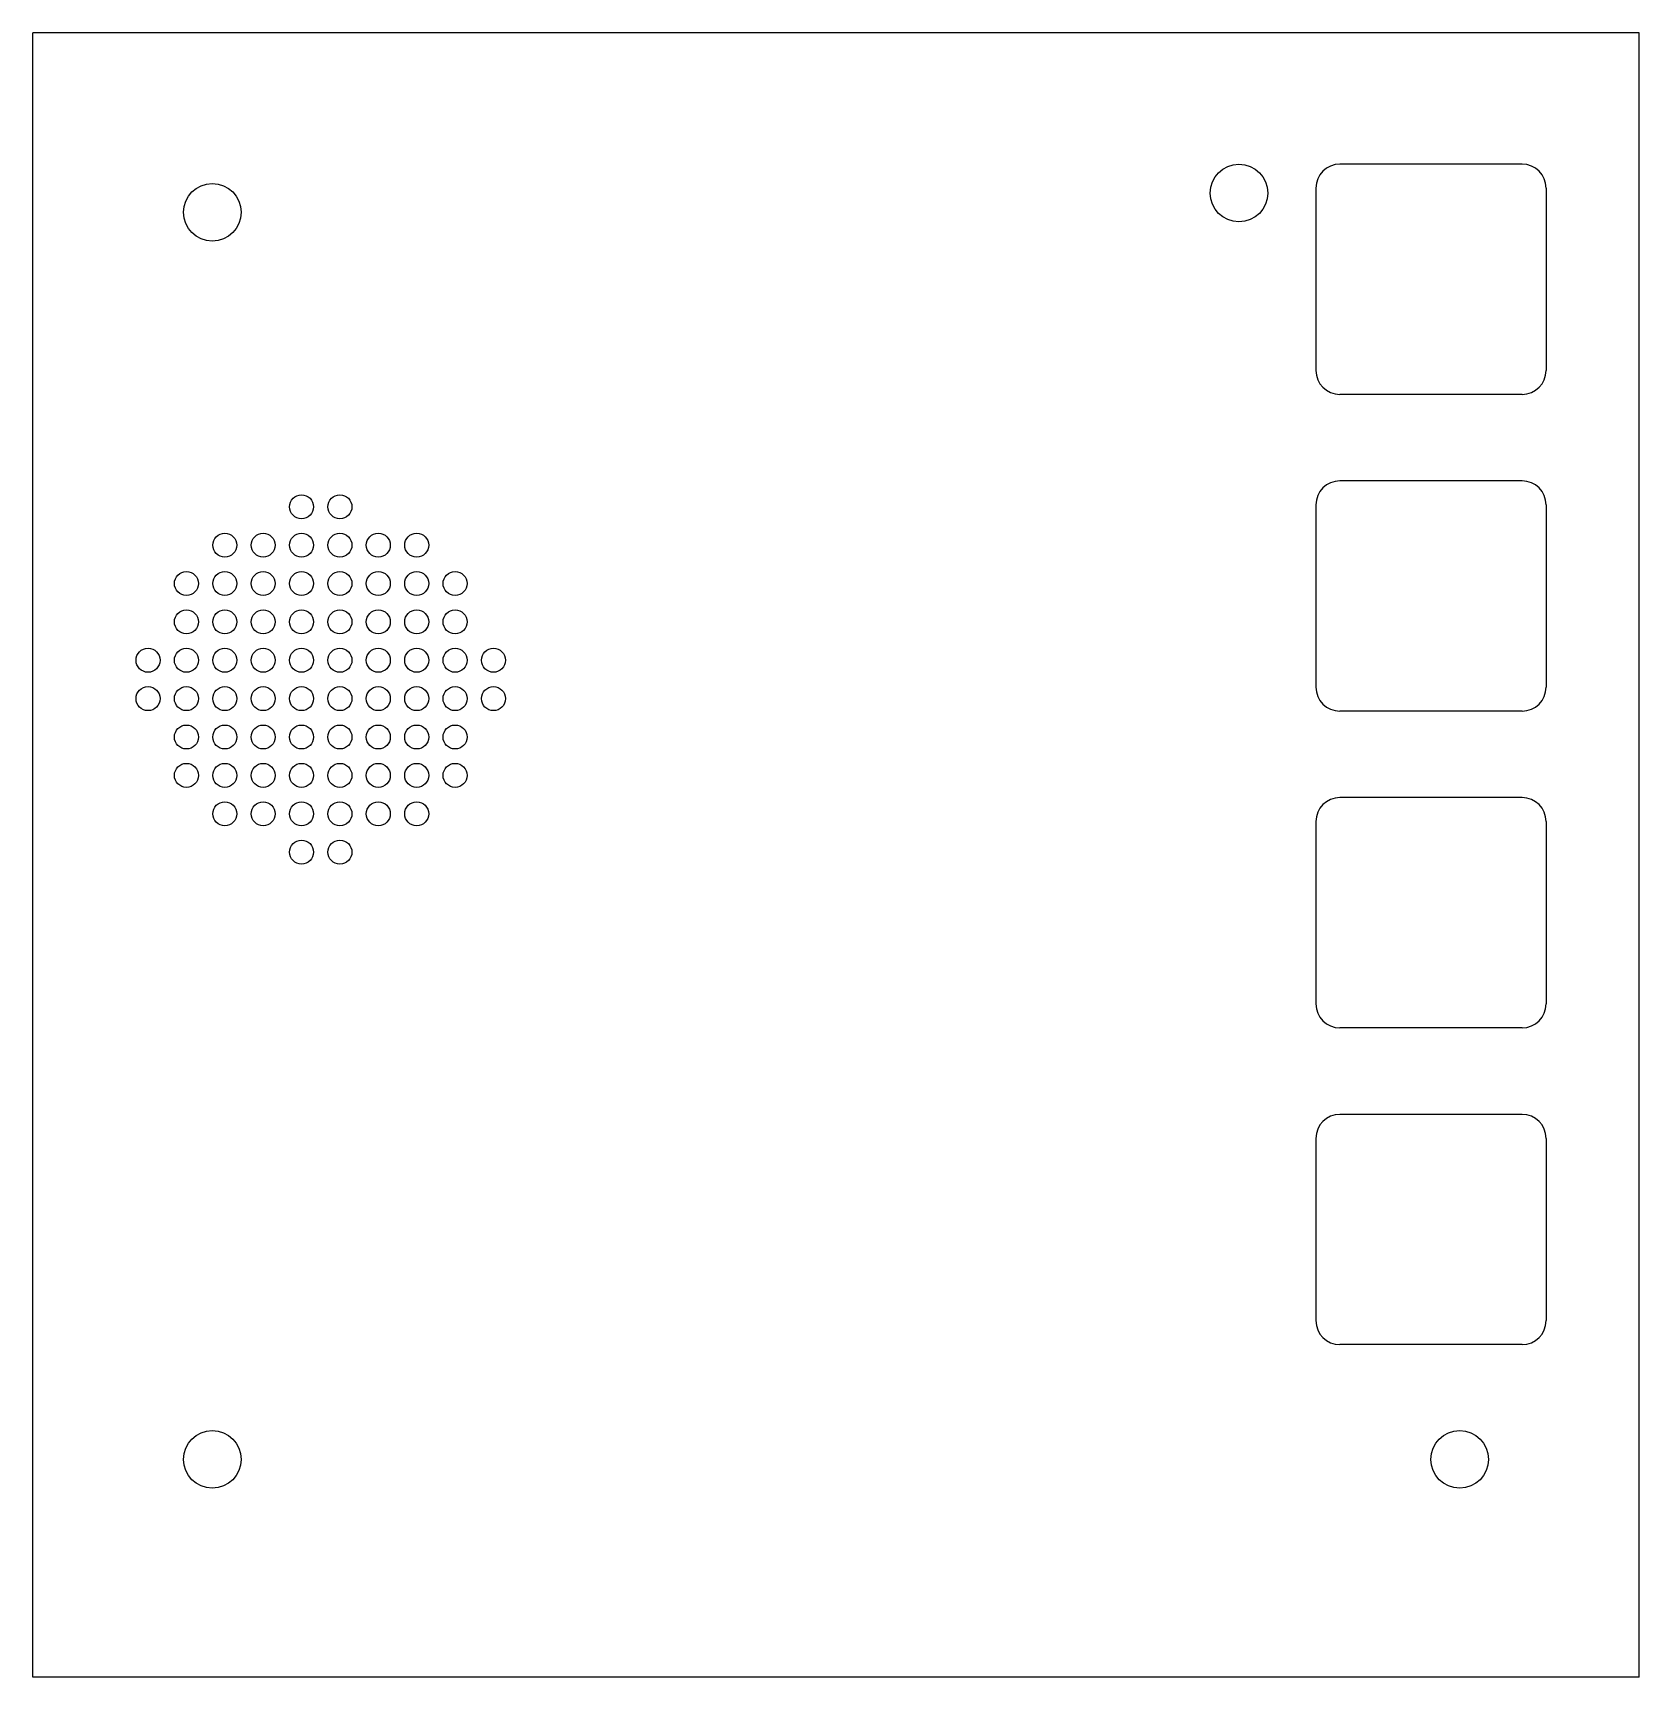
# Model space of a CAD drawing. Extents: x -41.8 to 41.8, y -43.9 to 41.9.
import ezdxf

# ---------------------------------------------------------------- set-up
doc = ezdxf.new("R2010")
doc.units = 0
doc.header["$MEASUREMENT"] = 0
doc.layers.add('VISIBLE', color=7, linetype='CONTINUOUS')

msp = doc.modelspace()

# ---------------------------------------------------------------- linework, layer by layer
at = {"layer": 'VISIBLE'}
for p, q in [((41.85, 41.85), (-41.85, 41.85)), ((-41.85, -43.85), (-41.85, 41.85)), ((41.85, -43.85), (41.85, 41.85)), ((35.755, 35.01), (26.255, 35.01)), ((25.005, 33.76), (25.005, 24.26)), ((37.005, 33.76), (37.005, 24.26)), ((35.755, 23.01), (26.255, 23.01)), ((35.755, 18.5), (26.255, 18.5)), ((25.005, 17.25), (25.005, 7.75)), ((37.005, 17.25), (37.005, 7.75)), ((35.755, 6.5), (26.255, 6.5)), ((35.755, 1.99), (26.255, 1.99)), ((25.005, 0.74), (25.005, -8.76)), ((37.005, 0.74), (37.005, -8.76)), ((35.755, -10.01), (26.255, -10.01)), ((35.755, -14.52), (26.255, -14.52)), ((25.005, -15.77), (25.005, -25.27)), ((37.005, -15.77), (37.005, -25.27)), ((35.755, -26.52), (26.255, -26.52)), ((41.85, -43.85), (-41.85, -43.85))]:
    msp.add_line(p, q, dxfattribs=at)
for centre, radius in [((21, 33.5), 1.5), ((-32.5, 32.5), 1.5), ((-27.85, 17.15), 0.625), ((-25.85, 17.15), 0.625), ((-31.85, 15.15), 0.625), ((-29.85, 15.15), 0.625), ((-27.85, 15.15), 0.625), ((-25.85, 15.15), 0.625), ((-23.85, 15.15), 0.625), ((-21.85, 15.15), 0.625), ((-33.85, 13.15), 0.625), ((-31.85, 13.15), 0.625), ((-29.85, 13.15), 0.625), ((-27.85, 13.15), 0.625), ((-25.85, 13.15), 0.625), ((-23.85, 13.15), 0.625), ((-21.85, 13.15), 0.625), ((-19.85, 13.15), 0.625), ((-33.85, 11.15), 0.625), ((-31.85, 11.15), 0.625), ((-29.85, 11.15), 0.625), ((-27.85, 11.15), 0.625), ((-25.85, 11.15), 0.625), ((-23.85, 11.15), 0.625), ((-21.85, 11.15), 0.625), ((-19.85, 11.15), 0.625), ((-35.85, 9.15), 0.625), ((-33.85, 9.15), 0.625), ((-31.85, 9.15), 0.625), ((-29.85, 9.15), 0.625), ((-27.85, 9.15), 0.625), ((-25.85, 9.15), 0.625), ((-23.85, 9.15), 0.625), ((-21.85, 9.15), 0.625), ((-19.85, 9.15), 0.625), ((-17.85, 9.15), 0.625), ((-35.85, 7.15), 0.625), ((-33.85, 7.15), 0.625), ((-31.85, 7.15), 0.625), ((-29.85, 7.15), 0.625), ((-27.85, 7.15), 0.625), ((-25.85, 7.15), 0.625), ((-23.85, 7.15), 0.625), ((-21.85, 7.15), 0.625), ((-19.85, 7.15), 0.625), ((-17.85, 7.15), 0.625), ((-33.85, 5.15), 0.625), ((-31.85, 5.15), 0.625), ((-29.85, 5.15), 0.625), ((-27.85, 5.15), 0.625), ((-25.85, 5.15), 0.625), ((-23.85, 5.15), 0.625), ((-21.85, 5.15), 0.625), ((-19.85, 5.15), 0.625), ((-33.85, 3.15), 0.625), ((-31.85, 3.15), 0.625), ((-29.85, 3.15), 0.625), ((-27.85, 3.15), 0.625), ((-25.85, 3.15), 0.625), ((-23.85, 3.15), 0.625), ((-21.85, 3.15), 0.625), ((-19.85, 3.15), 0.625), ((-31.85, 1.15), 0.625), ((-29.85, 1.15), 0.625), ((-27.85, 1.15), 0.625), ((-25.85, 1.15), 0.625), ((-23.85, 1.15), 0.625), ((-21.85, 1.15), 0.625), ((-27.85, -0.85), 0.625), ((-25.85, -0.85), 0.625), ((-32.5, -32.5), 1.5), ((32.5, -32.5), 1.5)]:
    msp.add_circle(centre, radius, dxfattribs=at)
for centre, start, end in [((26.255, 33.76), 90, 180), ((35.755, 33.76), 0, 90), ((26.255, 24.26), 180, 270), ((35.755, 24.26), 270, 0), ((26.255, 17.25), 90, 180), ((35.755, 17.25), 0, 90), ((26.255, 7.75), 180, 270), ((35.755, 7.75), 270, 0), ((26.255, 0.74), 90, 180), ((35.755, 0.74), 0, 90), ((26.255, -8.76), 180, 270), ((35.755, -8.76), 270, 0), ((26.255, -15.77), 90, 180), ((35.755, -15.77), 0, 90), ((26.255, -25.27), 180, 270), ((35.755, -25.27), 270, 0)]:
    msp.add_arc(centre, 1.25, start, end, dxfattribs=at)

doc.saveas('drawing.dxf')
